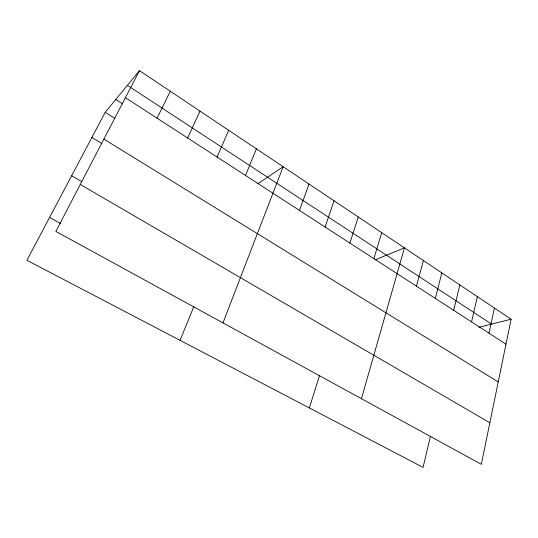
<?xml version="1.0" encoding="UTF-8"?>
<svg xmlns="http://www.w3.org/2000/svg" width="538" height="538" viewBox="0 0 538 538"><rect width="100%" height="100%" fill="white"/><g stroke="black" fill="none" stroke-linecap="round" stroke-linejoin="round"><path stroke-width="0.81" d="M511.1 319.216L481.335 464.321L55.858 231.401L139.483 70.626L511.1 319.216L478.881 327.279M488.988 333.17L494.435 308.072M471.557 321.879L477.354 296.646M430.467 436.224L423.05 467.374L26.9 260.278L105.226 112.294L139.483 70.626M453.675 310.291L459.829 284.918M435.316 298.402L441.846 272.894M416.459 286.196L423.393 260.547M361.455 398.698L404.441 247.87L375.12 259.854M373.863 258.603L381.724 232.672M309.343 407.932L319.639 375.188M349.875 243.068L358.274 216.982M325.087 227.009L334.051 200.782M299.458 210.412L309.027 184.043M222.974 322.887L283.163 166.74L257.944 183.673M180.055 340.346L193.841 306.539M245.503 175.469L256.404 148.838M217.09 157.062L228.704 130.31M187.634 137.99L200.022 111.124M157.096 118.212L170.304 91.245M49.57 217.439L60.579 223.532M80.263 184.473L489.862 422.747M71.641 175.738L81.742 181.636M91.911 137.446L101.877 143.545M103.868 139.1L498.235 381.94M105.226 112.294L114.937 118.427M115.771 99.463L122.725 103.935M125.408 97.687L505.982 344.172M127.392 85.334L491.577 324.105"/></g></svg>
